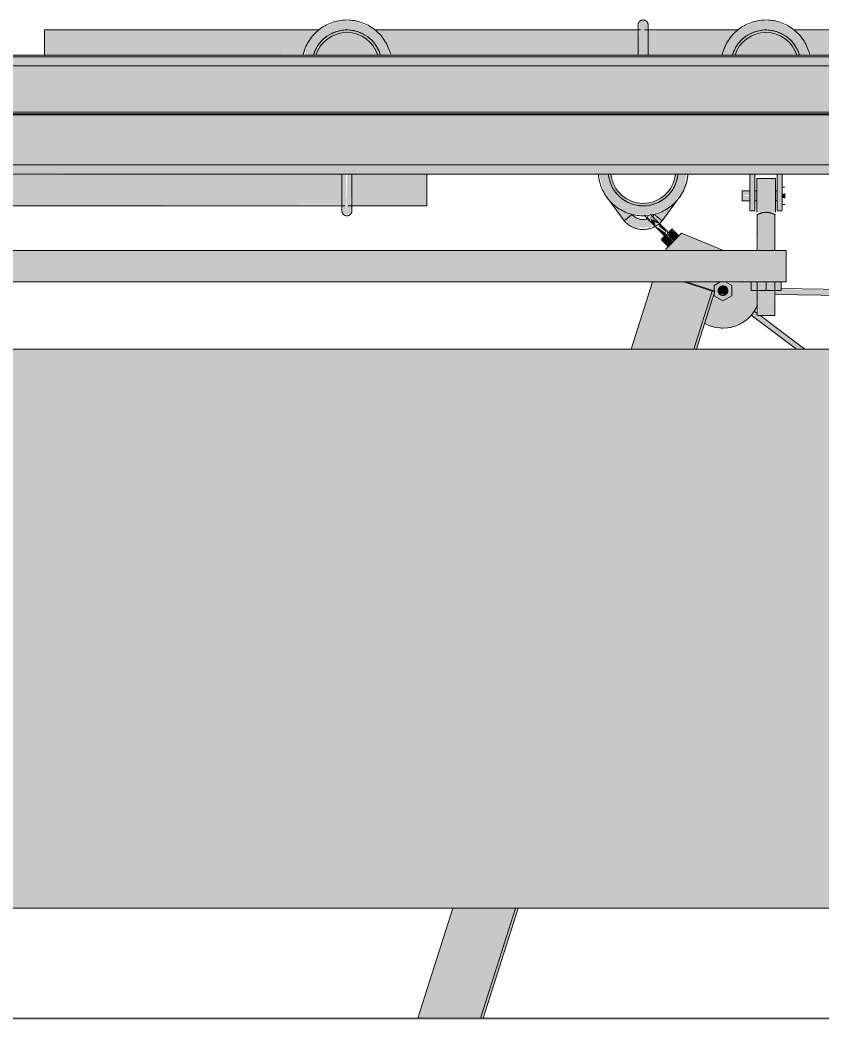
# Model space of a CAD drawing. Header units: inches. Extents: x 20478 to 36684, y -248 to 750.
# Drawn here: x 27565 to 27605.1, y 244.4 to 294.5 of the extents above; entities that cross this region are included whole.
import ezdxf

# ---------------------------------------------------------------- set-up
doc = ezdxf.new("R2010")
doc.units = ezdxf.units.IN
doc.header["$MEASUREMENT"] = 0
for name, color, linetype, lineweight in [('M-HVAC-DUCT', 70, 'Continuous', 9), ('Q-SPCQ', 91, 'Continuous', 9), ('S-BEAM', 12, 'Continuous', 9)]:
    doc.layers.add(name, color=color, linetype=linetype, lineweight=lineweight)

# ---------------------------------------------------------------- blocks, each defined once
blk = doc.blocks.new('Basketball_Backstop-Performance_Sports_Systems-3103-Ceiling_Hung - 27_-0_ to 27_-11 7_8_-652462-Elevation - South')
at = {"layer": 'Q-SPCQ'}
for points in [[(25650.044, 292.732), (25650.308, 292.733), (25650.126, 293.315), (25649.572, 294.009), (25648.669, 294.444), (25647.668, 294.444), (25646.766, 294.009), (25646.142, 293.226), (25646.088, 292.732), (25646.492, 292.735), (25646.761, 293.266), (25647.08, 293.601), (25647.424, 293.82), (25647.911, 293.966), (25648.169, 294), (25648.794, 293.869), (25649.22, 293.63), (25649.488, 293.381), (25649.763, 292.934), (25649.859, 292.732), (25649.992, 292.732)], [(25667.346, 292.732), (25667.505, 292.766), (25667.761, 293.265), (25668.021, 293.556), (25668.424, 293.82), (25668.917, 293.967), (25669.371, 293.973), (25669.818, 293.859), (25670.188, 293.655), (25670.439, 293.445), (25670.738, 292.994), (25670.859, 292.732), (25671.308, 292.733), (25671.196, 293.226), (25670.572, 294.009), (25669.669, 294.444), (25668.668, 294.444), (25667.766, 294.009), (25667.142, 293.226), (25667.044, 292.732), (25667.294, 292.732)], [(25646.606, 292.732), (25646.625, 292.732), (25646.803, 293.116), (25647.02, 293.399), (25647.524, 293.727), (25647.748, 293.82), (25648.169, 293.875), (25648.589, 293.82), (25648.981, 293.657), (25649.318, 293.399), (25649.576, 293.062), (25649.731, 292.732), (25649.847, 292.732), (25649.684, 293.125), (25649.406, 293.487), (25649.044, 293.766), (25648.622, 293.94), (25648.169, 294), (25647.716, 293.94), (25647.243, 293.727), (25646.803, 293.32), (25646.653, 293.125), (25646.49, 292.732)], [(25670.731, 292.732), (25670.847, 292.732), (25670.684, 293.125), (25670.406, 293.487), (25670.044, 293.766), (25669.622, 293.94), (25669.169, 294), (25668.716, 293.94), (25668.294, 293.766), (25667.931, 293.487), (25667.653, 293.125), (25667.49, 292.732), (25667.625, 292.732), (25667.761, 293.062), (25668.02, 293.399), (25668.402, 293.676), (25668.748, 293.82), (25669.169, 293.875), (25669.589, 293.82), (25669.981, 293.657), (25670.318, 293.399), (25670.576, 293.062), (25670.713, 292.732)], [(25648.169, 284.744), (25648.116, 286.768), (25647.945, 286.768), (25647.946, 285.544), (25647.946, 285.09), (25647.983, 285.014), (25647.963, 284.811)], [(25648.169, 284.744), (25648.374, 284.811), (25648.356, 284.961), (25648.409, 284.962), (25648.409, 285), (25648.378, 285.306), (25648.393, 286.768), (25648.222, 286.768), (25648.169, 286.696), (25648.169, 284.961)], [(25668.402, 285.687), (25668.606, 285.687), (25668.606, 286.768), (25668.356, 286.768), (25668.356, 285.687)], [(25669.643, 285.656), (25669.643, 286.562), (25668.705, 286.532), (25668.705, 285.656)], [(25669.731, 285.687), (25669.981, 285.687), (25669.981, 286.768), (25669.731, 286.768), (25669.731, 286.404)], [(25668.606, 284.963), (25668.606, 285.687), (25668.356, 285.687), (25668.402, 284.963)], [(25669.174, 284.859), (25669.643, 284.871), (25669.643, 285.656), (25668.705, 285.656), (25668.705, 284.871), (25669.097, 284.859)], [(25669.981, 284.963), (25669.981, 285.687), (25669.731, 285.687), (25669.731, 284.963)], [(25670.106, 285.687), (25670.106, 285.801), (25669.981, 285.801), (25669.981, 285.687)], [(25670.106, 285.574), (25670.106, 285.687), (25669.981, 285.687), (25669.981, 285.574)], [(25669.174, 280.937), (25669.174, 281.375), (25668.424, 281.375), (25668.424, 280.937)], [(25669.924, 280.937), (25669.924, 281.375), (25669.174, 281.375), (25669.174, 280.937)]]:
    blk.add_hatch(color=256, dxfattribs=at).paths.add_polyline_path(points, flags=0)
h = blk.add_hatch(color=256, dxfattribs=at)
h.paths.add_polyline_path([(25595.968, 285.194), (25595.922, 285.247), (25595.963, 285.247)], flags=0)
h.paths.add_polyline_path([(25595.968, 285.187), (25595.968, 285.194), (25595.934, 286.513), (25595.92, 286.768), (25592.169, 286.768), (25592.169, 285.187), (25595.946, 285.187)], flags=0)
h.paths.add_polyline_path([(25596.409, 285.187), (25621.231, 285.216), (25621.231, 286.768), (25621.169, 286.768), (25621.169, 286.467), (25620.981, 286.485), (25620.981, 286.768), (25596.393, 286.768), (25596.39, 285.57), (25596.401, 285.187)], flags=0)
h.paths.add_polyline_path([(25647.968, 285.194), (25647.922, 285.247), (25647.963, 285.243)], flags=0)
h.paths.add_polyline_path([(25625.204, 285.187), (25647.965, 285.243), (25647.933, 286.485), (25647.92, 286.768), (25623.356, 286.72), (25623.356, 286.467), (25623.169, 286.485), (25623.169, 286.768), (25623.106, 286.718), (25623.106, 285.187)], flags=0)
h.paths.add_polyline_path([(25648.401, 285.187), (25652.169, 285.187), (25652.169, 286.768), (25648.393, 286.768), (25648.39, 285.57), (25648.394, 285.221)], flags=0)
h = blk.add_hatch(color=256, dxfattribs=at)
h.paths.add_polyline_path([(25669.731, 285.687), (25669.731, 285.937), (25669.643, 285.891), (25669.643, 285.687)], flags=0)
h.paths.add_polyline_path([(25667.981, 285.687), (25668.356, 285.74), (25668.356, 285.937), (25667.981, 285.904), (25667.981, 285.752)], flags=0)
h.paths.add_polyline_path([(25668.705, 285.687), (25668.705, 285.937), (25668.606, 285.891), (25668.606, 285.687)], flags=0)
h = blk.add_hatch(color=256, dxfattribs=at)
h.paths.add_polyline_path([(25669.731, 285.437), (25669.731, 285.687), (25669.643, 285.634), (25669.643, 285.437)], flags=0)
h.paths.add_polyline_path([(25667.981, 285.437), (25668.356, 285.493), (25668.356, 285.687), (25667.981, 285.687), (25667.981, 285.446)], flags=0)
h.paths.add_polyline_path([(25668.705, 285.437), (25668.705, 285.687), (25668.606, 285.656), (25668.606, 285.437)], flags=0)
h = blk.add_hatch(color=256, dxfattribs=at)
h.paths.add_polyline_path([(25669.483, 279.687), (25669.611, 279.687), (25669.561, 280.937), (25668.736, 280.937), (25668.795, 279.687), (25669.393, 279.687)], flags=0)
h.paths.add_polyline_path([(25669.264, 282.955), (25669.611, 282.955), (25669.584, 284.763), (25669.251, 284.859), (25668.954, 284.833), (25668.736, 284.75), (25668.775, 282.955), (25669.223, 282.955)], flags=0)
h = blk.add_hatch(color=256, dxfattribs=at)
h.paths.add_polyline_path([(25574.174, 281.375), (25621.231, 281.375), (25621.231, 282.955), (25574.174, 282.955), (25574.174, 281.521)], flags=0)
h.paths.add_polyline_path([(25629.524, 281.375), (25670.174, 281.375), (25670.174, 282.955), (25623.106, 282.955), (25623.106, 281.375), (25625.204, 281.375)], flags=0)
h = blk.add_hatch(color=256, dxfattribs=at)
h.paths.add_polyline_path([(25639.471, 196.232), (25652.956, 238.518), (25649.819, 238.518), (25636.333, 196.232), (25638.163, 196.232)], flags=0)
h.paths.add_polyline_path([(25651.721, 244.482), (25654.858, 244.482), (25656.618, 250), (25653.481, 250)], flags=0)
h.paths.add_polyline_path([(25664.082, 278), (25665.548, 278), (25666.478, 280.918), (25665.055, 281.375), (25663.487, 281.375), (25662.41, 278)], flags=0)
h = blk.add_hatch(color=256, dxfattribs=at)
h.paths.add_polyline_path([(25639.471, 196.232), (25639.605, 196.232), (25653.09, 238.518), (25652.956, 238.518), (25651.101, 232.7)], flags=0)
h.paths.add_polyline_path([(25654.858, 244.482), (25654.992, 244.482), (25656.752, 250), (25656.618, 250)], flags=0)
h.paths.add_polyline_path([(25665.548, 278), (25665.682, 278), (25666.612, 280.918), (25666.476, 280.911), (25665.892, 279.08)], flags=0)
for p, q in [((25652.169, 286.766), (25652.169, 285.187)), ((25668.356, 285.687), (25668.356, 286.768)), ((25668.606, 286.768), (25668.606, 285.687)), ((25669.643, 286.562), (25668.705, 286.562)), ((25668.705, 285.656), (25668.705, 286.562)), ((25669.643, 286.562), (25669.643, 285.656)), ((25669.731, 285.687), (25669.731, 286.768)), ((25669.981, 286.768), (25669.981, 285.687)), ((25668.356, 285.937), (25667.981, 285.937)), ((25667.981, 285.687), (25667.981, 285.937)), ((25668.705, 285.937), (25668.606, 285.937)), ((25669.731, 285.937), (25669.643, 285.937)), ((25670.106, 286.125), (25669.981, 286.125)), ((25667.981, 285.437), (25667.981, 285.687)), ((25667.981, 285.437), (25668.356, 285.437)), ((25668.356, 284.963), (25668.356, 285.687)), ((25668.606, 285.687), (25668.606, 284.963)), ((25668.606, 285.437), (25668.705, 285.437)), ((25668.705, 284.871), (25668.705, 285.656)), ((25669.643, 285.656), (25669.643, 284.871)), ((25669.643, 285.437), (25669.731, 285.437)), ((25669.731, 284.963), (25669.731, 285.687)), ((25669.981, 285.687), (25669.981, 284.963)), ((25670.106, 285.801), (25670.106, 285.687)), ((25670.106, 285.687), (25670.106, 285.574)), ((25623.106, 285.187), (25648.058, 285.187)), ((25648.229, 285.187), (25652.169, 285.187)), ((25668.356, 284.937), (25668.606, 284.937)), ((25669.731, 284.937), (25669.981, 284.937)), ((25669.981, 285.25), (25670.106, 285.25)), ((25668.705, 284.75), (25668.736, 284.75)), ((25668.736, 284.75), (25668.736, 282.955)), ((25669.611, 282.955), (25669.611, 284.75)), ((25669.611, 284.75), (25669.643, 284.75)), ((25670.174, 282.955), (25623.105, 282.955)), ((25670.174, 282.955), (25670.174, 281.375)), ((25670.174, 281.375), (25623.105, 281.375)), ((25662.41, 278), (25663.487, 281.375)), ((25665.055, 281.375), (25666.478, 280.918)), ((25666.612, 280.918), (25665.189, 281.375)), ((25668.424, 280.937), (25668.424, 281.375)), ((25668.736, 281.375), (25668.736, 279.687)), ((25669.174, 280.937), (25669.174, 281.375)), ((25669.611, 279.687), (25669.611, 281.375)), ((25669.924, 280.937), (25669.924, 281.375)), ((25666.478, 280.918), (25665.548, 278)), ((25665.682, 278), (25666.612, 280.918)), ((25666.478, 280.918), (25666.612, 280.918)), ((25669.174, 280.937), (25668.424, 280.937)), ((25669.924, 280.937), (25669.174, 280.937)), ((25669.611, 279.687), (25668.736, 279.687)), ((25651.721, 244.482), (25653.481, 250)), ((25656.618, 250), (25654.858, 244.482)), ((25654.992, 244.482), (25656.752, 250))]:
    blk.add_line(p, q, dxfattribs=at)
at = {"layer": 'Q-SPCQ', "flags": 128}
for points in [[(25650.354, 292.785), (25650.331, 292.872), (25650.305, 292.958), (25650.275, 293.043), (25650.241, 293.126), (25650.204, 293.208), (25650.165, 293.289), (25650.121, 293.368), (25650.075, 293.445), (25650.026, 293.52), (25649.974, 293.594), (25649.918, 293.665), (25649.86, 293.734), (25649.8, 293.8), (25649.736, 293.864), (25649.671, 293.925), (25649.602, 293.984), (25649.532, 294.04), (25649.459, 294.093), (25649.384, 294.143), (25649.308, 294.19), (25649.229, 294.234), (25649.149, 294.275), (25649.067, 294.313), (25648.984, 294.347), (25648.9, 294.378), (25648.814, 294.406), (25648.727, 294.43), (25648.64, 294.45), (25648.551, 294.467), (25648.462, 294.481), (25648.373, 294.491), (25648.283, 294.497), (25648.193, 294.5), (25648.103, 294.499), (25648.013, 294.495), (25647.924, 294.487), (25647.834, 294.475), (25647.746, 294.46), (25647.658, 294.441), (25647.57, 294.419), (25647.484, 294.393), (25647.399, 294.364), (25647.315, 294.332), (25647.232, 294.296), (25647.151, 294.257), (25647.072, 294.215), (25646.994, 294.169), (25646.918, 294.121), (25646.845, 294.069), (25646.773, 294.015), (25646.704, 293.957), (25646.636, 293.898), (25646.572, 293.835), (25646.51, 293.77), (25646.45, 293.702), (25646.394, 293.632), (25646.34, 293.56), (25646.289, 293.486), (25646.241, 293.41), (25646.196, 293.332), (25646.154, 293.252), (25646.116, 293.171), (25646.081, 293.088), (25646.049, 293.004), (25646.02, 292.918), (25645.995, 292.832), (25645.974, 292.745)], [(25671.354, 292.785), (25671.331, 292.872), (25671.305, 292.958), (25671.275, 293.043), (25671.241, 293.126), (25671.204, 293.208), (25671.165, 293.289), (25671.121, 293.368), (25671.075, 293.445), (25671.026, 293.52), (25670.974, 293.594), (25670.918, 293.665), (25670.86, 293.734), (25670.8, 293.8), (25670.736, 293.864), (25670.671, 293.925), (25670.602, 293.984), (25670.532, 294.04), (25670.459, 294.093), (25670.384, 294.143), (25670.308, 294.19), (25670.229, 294.234), (25670.149, 294.275), (25670.067, 294.313), (25669.984, 294.347), (25669.9, 294.378), (25669.814, 294.406), (25669.727, 294.43), (25669.64, 294.45), (25669.551, 294.467), (25669.462, 294.481), (25669.373, 294.491), (25669.283, 294.497), (25669.193, 294.5), (25669.103, 294.499), (25669.013, 294.495), (25668.924, 294.487), (25668.834, 294.475), (25668.746, 294.46), (25668.658, 294.441), (25668.57, 294.419), (25668.484, 294.393), (25668.399, 294.364), (25668.315, 294.332), (25668.232, 294.296), (25668.151, 294.257), (25668.072, 294.215), (25667.994, 294.169), (25667.918, 294.121), (25667.845, 294.069), (25667.773, 294.015), (25667.704, 293.957), (25667.636, 293.898), (25667.572, 293.835), (25667.51, 293.77), (25667.45, 293.702), (25667.394, 293.632), (25667.34, 293.56), (25667.289, 293.486), (25667.241, 293.41), (25667.196, 293.332), (25667.154, 293.252), (25667.116, 293.171), (25667.081, 293.088), (25667.049, 293.004), (25667.02, 292.918), (25666.995, 292.832), (25666.974, 292.745)], [(25647.283, 293.759), (25647.344, 293.793), (25647.406, 293.825), (25647.47, 293.854), (25647.535, 293.881), (25647.6, 293.905), (25647.667, 293.927), (25647.734, 293.945), (25647.803, 293.961), (25647.871, 293.975), (25647.941, 293.985), (25648.01, 293.993), (25648.08, 293.998), (25648.15, 294), (25648.22, 293.999), (25648.29, 293.996), (25648.36, 293.99), (25648.429, 293.981), (25648.498, 293.969), (25648.566, 293.954), (25648.634, 293.937), (25648.701, 293.917), (25648.768, 293.894), (25648.833, 293.869), (25648.897, 293.841), (25648.96, 293.811), (25649.022, 293.778), (25649.082, 293.743)], [(25668.001, 293.553), (25668.054, 293.599), (25668.109, 293.642), (25668.165, 293.684), (25668.223, 293.723), (25668.283, 293.759), (25668.344, 293.793), (25668.406, 293.825), (25668.47, 293.854), (25668.535, 293.881), (25668.6, 293.905), (25668.667, 293.927), (25668.734, 293.945), (25668.803, 293.961), (25668.871, 293.975), (25668.941, 293.985), (25669.01, 293.993), (25669.08, 293.998), (25669.15, 294), (25669.22, 293.999), (25669.29, 293.996), (25669.36, 293.99), (25669.429, 293.981), (25669.498, 293.969), (25669.566, 293.954), (25669.634, 293.937), (25669.701, 293.917), (25669.768, 293.894), (25669.833, 293.869), (25669.897, 293.841), (25669.96, 293.811), (25670.022, 293.778), (25670.082, 293.743), (25670.141, 293.705), (25670.199, 293.665), (25670.254, 293.623), (25670.308, 293.578), (25670.361, 293.531)], [(25646.487, 292.734), (25646.508, 292.8), (25646.531, 292.866), (25646.557, 292.931), (25646.585, 292.995), (25646.617, 293.058), (25646.65, 293.12), (25646.686, 293.18), (25646.724, 293.238), (25646.765, 293.295), (25646.808, 293.35), (25646.853, 293.404), (25646.9, 293.456)], [(25647.001, 293.553), (25647.054, 293.599), (25647.109, 293.642), (25647.165, 293.684), (25647.223, 293.723), (25647.23, 293.727)], [(25649.107, 293.727), (25649.141, 293.705), (25649.199, 293.665), (25649.254, 293.623), (25649.308, 293.578), (25649.361, 293.531)], [(25649.459, 293.432), (25649.505, 293.38), (25649.55, 293.325), (25649.591, 293.269), (25649.631, 293.211), (25649.668, 293.152), (25649.703, 293.091), (25649.736, 293.029), (25649.766, 292.966), (25649.793, 292.902), (25649.818, 292.836), (25649.84, 292.77)], [(25667.487, 292.734), (25667.508, 292.8), (25667.531, 292.866), (25667.557, 292.931), (25667.585, 292.995), (25667.617, 293.058), (25667.65, 293.12), (25667.686, 293.18), (25667.724, 293.238), (25667.765, 293.295), (25667.808, 293.35), (25667.853, 293.404), (25667.9, 293.456)], [(25670.459, 293.432), (25670.505, 293.38), (25670.55, 293.325), (25670.591, 293.269), (25670.631, 293.211), (25670.668, 293.152), (25670.703, 293.091), (25670.736, 293.029), (25670.766, 292.966), (25670.793, 292.902), (25670.818, 292.836), (25670.84, 292.77)], [(25647.919, 286.768), (25647.919, 286.698), (25647.919, 286.619), (25647.919, 286.54), (25647.919, 286.462), (25647.919, 286.385), (25647.919, 286.308), (25647.919, 286.233), (25647.919, 286.159), (25647.919, 286.086), (25647.919, 286.014), (25647.919, 285.944), (25647.919, 285.875), (25647.919, 285.808), (25647.919, 285.743), (25647.919, 285.68), (25647.919, 285.619), (25647.919, 285.56), (25647.919, 285.503), (25647.919, 285.448), (25647.919, 285.396), (25647.919, 285.346), (25647.919, 285.299), (25647.919, 285.255), (25647.919, 285.213), (25647.919, 285.174), (25647.919, 285.137), (25647.919, 285.104), (25647.919, 285.073), (25647.919, 285.046), (25647.919, 285.021), (25647.919, 285), (25647.919, 284.982), (25647.919, 284.967), (25647.919, 284.955), (25647.919, 284.946), (25647.919, 284.94), (25647.919, 284.938)], [(25648.419, 284.937), (25648.419, 284.939), (25648.419, 284.944), (25648.419, 284.952), (25648.419, 284.963), (25648.419, 284.977), (25648.419, 284.995), (25648.419, 285.015), (25648.419, 285.039), (25648.419, 285.066), (25648.419, 285.095), (25648.419, 285.128), (25648.419, 285.164), (25648.419, 285.202), (25648.419, 285.243), (25648.419, 285.287), (25648.419, 285.333), (25648.419, 285.382), (25648.419, 285.434), (25648.419, 285.488), (25648.419, 285.544), (25648.419, 285.603), (25648.419, 285.663), (25648.419, 285.726), (25648.419, 285.79), (25648.419, 285.857), (25648.419, 285.925), (25648.419, 285.995), (25648.419, 286.066), (25648.419, 286.139), (25648.419, 286.213), (25648.419, 286.288), (25648.419, 286.364), (25648.419, 286.441), (25648.419, 286.519), (25648.419, 286.598), (25648.419, 286.677), (25648.419, 286.756)], [(25647.919, 284.937), (25647.919, 284.939), (25647.919, 284.944), (25647.919, 284.952), (25647.919, 284.963), (25647.919, 284.977), (25647.919, 284.995), (25647.919, 285.015), (25647.919, 285.039), (25647.919, 285.066), (25647.919, 285.095), (25647.919, 285.128), (25647.919, 285.164), (25647.919, 285.202)], [(25648.169, 284.687), (25648.159, 284.688), (25648.149, 284.688), (25648.139, 284.689), (25648.129, 284.691), (25648.119, 284.692), (25648.109, 284.695), (25648.1, 284.697), (25648.09, 284.7), (25648.081, 284.704), (25648.071, 284.707), (25648.062, 284.711), (25648.053, 284.716), (25648.045, 284.721), (25648.036, 284.726), (25648.028, 284.731), (25648.019, 284.737), (25648.012, 284.743), (25648.004, 284.75), (25647.997, 284.756), (25647.989, 284.763), (25647.983, 284.771), (25647.976, 284.778), (25647.97, 284.786), (25647.964, 284.794), (25647.958, 284.802), (25647.953, 284.811), (25647.948, 284.82), (25647.944, 284.829), (25647.94, 284.838), (25647.936, 284.847), (25647.932, 284.856), (25647.929, 284.866), (25647.927, 284.875), (25647.924, 284.885), (25647.922, 284.895), (25647.921, 284.905), (25647.92, 284.915), (25647.919, 284.925), (25647.919, 284.935), (25647.919, 284.937)], [(25648.419, 284.937), (25648.419, 284.928), (25648.418, 284.918), (25648.417, 284.908), (25648.416, 284.898), (25648.414, 284.888), (25648.412, 284.878), (25648.409, 284.868), (25648.406, 284.859), (25648.403, 284.849), (25648.399, 284.84), (25648.395, 284.831), (25648.391, 284.822), (25648.386, 284.813), (25648.381, 284.805), (25648.375, 284.796), (25648.369, 284.788), (25648.363, 284.78), (25648.357, 284.773), (25648.35, 284.765), (25648.343, 284.758), (25648.336, 284.751), (25648.328, 284.745), (25648.32, 284.739), (25648.312, 284.733), (25648.304, 284.727), (25648.295, 284.722), (25648.287, 284.717), (25648.278, 284.712), (25648.269, 284.708), (25648.259, 284.704), (25648.25, 284.701), (25648.24, 284.698), (25648.231, 284.695), (25648.221, 284.693), (25648.211, 284.691), (25648.201, 284.69), (25648.191, 284.689), (25648.181, 284.688), (25648.171, 284.688), (25648.169, 284.687)], [(25648.419, 285.213), (25648.419, 285.174), (25648.419, 285.137), (25648.419, 285.104), (25648.419, 285.073), (25648.419, 285.046), (25648.419, 285.021), (25648.419, 285), (25648.419, 284.982), (25648.419, 284.967), (25648.419, 284.955), (25648.419, 284.946), (25648.419, 284.94), (25648.419, 284.938)]]:
    blk.add_lwpolyline(points, dxfattribs=at)
at = {"layer": 'Q-SPCQ'}
for centre, radius, start, end in [((25648.169, 292.25), 1.75, 16.0362, 163.9638), ((25648.169, 292.25), 1.625, 17.3542, 162.6458), ((25669.169, 292.25), 1.75, 16.0362, 163.9638), ((25669.169, 292.25), 1.625, 17.3542, 162.6458)]:
    blk.add_arc(centre, radius, start, end, dxfattribs=at)
blk.add_open_spline([(25669.611, 284.75), (25669.611, 284.75), (25669.608, 284.752), (25669.597, 284.758), (25669.585, 284.762), (25669.57, 284.769), (25669.552, 284.777), (25669.535, 284.785), (25669.52, 284.791), (25669.509, 284.795), (25669.496, 284.799), (25669.479, 284.806), (25669.456, 284.814), (25669.431, 284.822), (25669.41, 284.829), (25669.394, 284.833), (25669.377, 284.837), (25669.355, 284.842), (25669.325, 284.848), (25669.289, 284.855), (25669.251, 284.859), (25669.213, 284.862), (25669.174, 284.862), (25669.135, 284.862), (25669.097, 284.859), (25669.059, 284.855), (25669.023, 284.848), (25668.993, 284.842), (25668.971, 284.837), (25668.954, 284.833), (25668.938, 284.829), (25668.917, 284.822), (25668.892, 284.814), (25668.869, 284.806), (25668.852, 284.799), (25668.839, 284.795), (25668.827, 284.791), (25668.812, 284.785), (25668.795, 284.777), (25668.778, 284.769), (25668.763, 284.762), (25668.751, 284.758), (25668.74, 284.752), (25668.736, 284.75), (25668.736, 284.75)], degree=3, knots=[0, 0, 0, 0, 0.055556, 0.083333, 0.111111, 0.138889, 0.166667, 0.194444, 0.208333, 0.222222, 0.236111, 0.25, 0.277778, 0.305556, 0.319444, 0.333333, 0.347222, 0.361111, 0.388889, 0.416667, 0.444444, 0.472222, 0.5, 0.527778, 0.555556, 0.583333, 0.611111, 0.638889, 0.652778, 0.666667, 0.680556, 0.694444, 0.722222, 0.75, 0.763889, 0.777778, 0.791667, 0.805556, 0.833333, 0.861111, 0.888889, 0.916667, 0.944444, 1, 1, 1, 1], dxfattribs=at)
blk = doc.blocks.new('Basketball_Backstop-Performance_Sports_Systems-3103-Ceiling_Hung - 27_-0_ to 27_-11 7_8_-V29-Elevation - South')
at = {"layer": 'Q-SPCQ'}
for points in [[(25662.786, 292.732), (25663.015, 292.733), (25663.015, 294.444), (25662.858, 294.429), (25662.809, 294.037), (25662.829, 293.971), (25662.765, 293.367), (25662.789, 292.845)], [(25663.232, 292.732), (25663.244, 292.732), (25663.264, 294.226), (25663.24, 294.316), (25663.221, 294.377), (25663.015, 294.444), (25663.016, 292.732), (25663.192, 292.732)], [(25663.015, 284.744), (25663.516, 284.744), (25664.418, 285.178), (25665.042, 285.961), (25665.179, 286.768), (25664.79, 286.768), (25664.743, 286.768), (25664.649, 286.348), (25664.423, 285.921), (25664.082, 285.569), (25663.828, 285.396), (25663.273, 285.221), (25663.015, 285.187), (25662.39, 285.319), (25661.964, 285.557), (25661.696, 285.807), (25661.421, 286.253), (25661.323, 286.5), (25661.24, 286.768), (25660.826, 286.768), (25660.82, 286.696), (25661.059, 285.873), (25661.612, 285.178), (25662.515, 284.744), (25662.763, 284.744)], [(25663.015, 285.187), (25663.468, 285.247), (25663.89, 285.422), (25664.253, 285.7), (25664.531, 286.062), (25664.706, 286.485), (25664.743, 286.768), (25664.618, 286.768), (25664.538, 286.404), (25664.423, 286.125), (25664.082, 285.725), (25663.828, 285.53), (25663.436, 285.368), (25663.015, 285.312), (25662.595, 285.368), (25662.203, 285.53), (25661.866, 285.788), (25661.608, 286.125), (25661.446, 286.517), (25661.366, 286.768), (25661.288, 286.768), (25661.358, 286.404), (25661.5, 286.062), (25661.922, 285.589), (25662.14, 285.422), (25662.562, 285.247)], [(25665.067, 286.068), (25665.181, 286.413), (25665.093, 286.184)], [(25661.233, 285.62), (25661.217, 285.674), (25661.212, 285.654)], [(25662.064, 284.439), (25662.43, 284.785), (25661.592, 285.207), (25661.233, 285.62), (25661.238, 285.57), (25662.03, 284.486)], [(25663.967, 284.439), (25664.624, 285.436), (25664.324, 285.133), (25663.588, 284.743), (25663.955, 284.449)], [(25664.168, 283.645), (25664.221, 283.732), (25664.165, 283.788), (25664.082, 283.871), (25663.789, 284.081), (25663.659, 284.122), (25664.143, 283.663)], [(25664.54, 283.412), (25664.77, 283.695), (25664.416, 283.996), (25664.289, 283.81), (25664.306, 283.784), (25664.221, 283.732), (25664.308, 283.645)], [(25664.284, 283.156), (25664.54, 283.412), (25664.21, 283.713), (25664.143, 283.663), (25664.082, 283.661), (25663.957, 283.483), (25664.216, 283.225)], [(25667.14, 280.721), (25667.232, 280.812), (25667.232, 281.062), (25667.015, 281.187), (25666.838, 281.114), (25666.774, 281.002), (25666.838, 280.761)]]:
    blk.add_hatch(color=256, dxfattribs=at).paths.add_polyline_path(points, flags=0)
h = blk.add_hatch(color=256, dxfattribs=at)
h.paths.add_polyline_path([(25633.015, 292.732), (25646.038, 292.774), (25646.142, 293.226), (25646.759, 294), (25633.015, 294), (25633.015, 293.125)], flags=0)
h.paths.add_polyline_path([(25664.082, 292.732), (25667.029, 292.733), (25667.215, 293.318), (25667.759, 294), (25663.204, 293.97), (25663.242, 293.478), (25663.225, 293.125), (25663.257, 292.732)], flags=0)
h.paths.add_polyline_path([(25667.761, 292.732), (25670.696, 292.774), (25670.51, 293.149), (25670.141, 293.535), (25669.888, 293.696), (25669.371, 293.848), (25669.169, 293.875), (25668.543, 293.735), (25668.284, 293.602), (25667.926, 293.277), (25667.686, 292.881), (25667.653, 292.732)], flags=0)
h.paths.add_polyline_path([(25686.39, 292.732), (25686.39, 294), (25670.609, 293.963), (25671.223, 293.109), (25671.364, 292.732), (25681.361, 292.732)], flags=0)
h.paths.add_polyline_path([(25662.786, 292.732), (25662.765, 294), (25649.592, 293.981), (25650.247, 293.004), (25650.364, 292.732), (25662.774, 292.732)], flags=0)
h.paths.add_polyline_path([(25646.761, 292.732), (25649.712, 292.734), (25649.528, 293.125), (25649.203, 293.487), (25648.794, 293.735), (25648.421, 293.842), (25647.967, 293.848), (25647.618, 293.766), (25647.258, 293.582), (25646.928, 293.28), (25646.747, 293.028), (25646.653, 292.732)], flags=0)
h = blk.add_hatch(color=256, dxfattribs=at)
h.paths.add_polyline_path([(25663.434, 284.342), (25663.434, 284.519), (25663.507, 284.527), (25663.5, 284.572), (25663.349, 284.564), (25663.423, 284.37)], flags=0)
h.paths.add_polyline_path([(25663.371, 284.052), (25663.507, 284.292), (25663.257, 284.53), (25663.213, 284.53), (25662.807, 284.53), (25662.439, 284.74), (25662.122, 284.486), (25662.247, 284.32), (25662.66, 284.052), (25662.828, 284.11), (25663.022, 284.083), (25663.235, 284.117)], flags=0)
h.paths.add_polyline_path([(25663.629, 284.219), (25663.738, 284.323), (25663.59, 284.341), (25663.627, 284.293), (25663.622, 284.241)], flags=0)
h.paths.add_polyline_path([(25663.79, 284.328), (25663.921, 284.476), (25663.538, 284.715), (25663.439, 284.662), (25663.788, 284.33)], flags=0)
h = blk.add_hatch(color=256, dxfattribs=at)
h.paths.add_polyline_path([(25663.659, 284.122), (25663.579, 284.373), (25663.381, 284.572), (25663.434, 284.342), (25663.507, 284.292)], flags=0)
h.paths.add_polyline_path([(25663.28, 284.499), (25663.269, 284.684), (25663.184, 284.628)], flags=0)
h.paths.add_polyline_path([(25663.434, 284.342), (25663.305, 284.572), (25663.28, 284.499), (25663.381, 284.396)], flags=0)
h = blk.add_hatch(color=256, dxfattribs=at)
h.paths.add_polyline_path([(25663.83, 284.293), (25663.507, 284.527), (25663.48, 284.472), (25663.579, 284.373)], flags=0)
h.paths.add_polyline_path([(25663.525, 284.564), (25663.381, 284.657), (25663.381, 284.61), (25663.507, 284.57)], flags=0)
h = blk.add_hatch(color=256, dxfattribs=at)
h.paths.add_polyline_path([(25664.221, 283.732), (25664.289, 283.81), (25664.21, 283.917), (25664.216, 283.81)], flags=0)
h.paths.add_polyline_path([(25664.165, 283.788), (25664.165, 283.963), (25663.83, 284.293), (25663.83, 284.19), (25663.783, 284.17), (25664.089, 283.93), (25664.109, 283.935), (25664.143, 283.844)], flags=0)
h = blk.add_hatch(color=256, dxfattribs=at)
h.paths.add_polyline_path([(25667.104, 279.065), (25667.557, 279.143), (25667.978, 279.329), (25668.402, 279.689), (25668.624, 279.975), (25668.736, 280.229), (25668.736, 280.937), (25668.424, 280.937), (25668.402, 281.375), (25667.232, 281.318), (25667.453, 281.167), (25667.449, 280.683), (25666.968, 280.459), (25666.578, 280.723), (25666.52, 280.63), (25666.1, 279.314), (25666.242, 279.234), (25666.645, 279.1), (25666.896, 279.08)], flags=0)
h.paths.add_polyline_path([(25666.578, 280.929), (25666.612, 281.21), (25666.838, 281.375), (25665.189, 281.375), (25666.55, 280.937)], flags=0)
h.paths.add_polyline_path([(25667.034, 282.955), (25664.938, 283.81), (25664.143, 283.015), (25664.227, 282.955), (25666.478, 282.955)], flags=0)
h = blk.add_hatch(color=256, dxfattribs=at)
h.paths.add_polyline_path([(25667.015, 280.432), (25667.453, 280.685), (25667.453, 281.19), (25667.015, 281.375), (25666.838, 281.341), (25666.578, 281.19), (25666.612, 280.665), (25666.911, 280.492)], flags=0)
h.paths.add_polyline_path([(25667.015, 280.687), (25666.838, 280.761), (25666.765, 280.937), (25666.838, 281.114), (25667.015, 281.187), (25667.192, 281.114), (25667.265, 280.937), (25667.192, 280.761), (25667.08, 280.696)], flags=0)
h = blk.add_hatch(color=256, dxfattribs=at)
h.paths.add_polyline_path([(25808.649, 278.622), (25808.659, 278.889), (25808.64, 278.935), (25696.39, 280.594), (25696.39, 280.333), (25808.642, 278.622)], flags=0)
h.paths.add_polyline_path([(25810.293, 278.639), (25810.31, 278.713), (25810.293, 278.64)], flags=0)
h.paths.add_polyline_path([(25686.39, 280.486), (25686.39, 280.798), (25669.924, 281.003), (25669.924, 280.937), (25669.611, 280.897), (25669.611, 280.742), (25681.361, 280.563)], flags=0)
h.paths.add_polyline_path([(25667.238, 280.829), (25667.253, 281.012), (25667.232, 280.911), (25667.232, 280.83)], flags=0)
h = blk.add_hatch(color=256, dxfattribs=at)
h.paths.add_polyline_path([(25715.051, 244.482), (25715.462, 244.482), (25708.081, 250), (25707.746, 250), (25715.047, 244.482)], flags=0)
h.paths.add_polyline_path([(25671.11, 278), (25668.795, 279.687), (25668.736, 279.715), (25668.736, 279.793), (25668.554, 279.885), (25668.423, 279.717), (25670.756, 278), (25671.109, 278)], flags=0)
for p, q in [((25646.768, 294), (25633.015, 294)), ((25633.015, 292.733), (25633.015, 294)), ((25662.885, 294), (25649.578, 294)), ((25667.759, 294), (25663.076, 294)), ((25663.265, 294.014), (25663.265, 294.05)), ((25686.39, 294), (25670.576, 294)), ((25661.206, 285.6), (25662.064, 284.439)), ((25663.967, 284.439), (25664.825, 285.6)), ((25664.319, 283.899), (25664.443, 284.022)), ((25664.806, 283.678), (25664.452, 284.031)), ((25663.922, 283.501), (25664.275, 283.147)), ((25663.931, 283.51), (25664.081, 283.66)), ((25664.143, 283.015), (25664.938, 283.81)), ((25667.034, 282.955), (25664.938, 283.81)), ((25664.143, 283.015), (25664.167, 282.955)), ((25666.898, 281.375), (25666.578, 281.19)), ((25667.453, 281.19), (25667.132, 281.375)), ((25666.578, 281.19), (25666.578, 280.918)), ((25667.453, 280.685), (25667.453, 281.19)), ((25686.39, 280.798), (25669.924, 281.049)), ((25666.578, 280.81), (25666.578, 280.685)), ((25666.578, 280.685), (25667.015, 280.432)), ((25667.015, 280.432), (25667.453, 280.685)), ((25669.611, 280.742), (25686.39, 280.486)), ((25668.736, 279.793), (25668.577, 279.914)), ((25668.423, 279.717), (25670.695, 278)), ((25671.11, 278), (25668.877, 279.687))]:
    blk.add_line(p, q, dxfattribs=at)
at = {"layer": 'Q-SPCQ', "flags": 128}
for points in [[(25662.765, 294.25), (25662.765, 294.26), (25662.766, 294.27), (25662.767, 294.28), (25662.768, 294.29), (25662.77, 294.3), (25662.772, 294.309), (25662.775, 294.319), (25662.778, 294.329), (25662.781, 294.338), (25662.785, 294.347), (25662.789, 294.356), (25662.793, 294.365), (25662.798, 294.374), (25662.803, 294.383), (25662.809, 294.391), (25662.815, 294.399), (25662.821, 294.407), (25662.827, 294.415), (25662.834, 294.422), (25662.841, 294.429), (25662.848, 294.436), (25662.856, 294.443), (25662.864, 294.449), (25662.872, 294.455), (25662.88, 294.46), (25662.889, 294.466), (25662.897, 294.47), (25662.906, 294.475), (25662.915, 294.479), (25662.925, 294.483), (25662.934, 294.486), (25662.944, 294.49), (25662.953, 294.492), (25662.963, 294.494), (25662.973, 294.496), (25662.983, 294.498), (25662.993, 294.499), (25663.003, 294.5), (25663.013, 294.5), (25663.015, 294.5)], [(25662.765, 294.25), (25662.765, 294.26), (25662.766, 294.27), (25662.767, 294.28), (25662.768, 294.29), (25662.77, 294.3), (25662.772, 294.309), (25662.775, 294.319), (25662.778, 294.329), (25662.781, 294.338), (25662.785, 294.347), (25662.789, 294.356), (25662.793, 294.365), (25662.798, 294.374), (25662.803, 294.383), (25662.809, 294.391), (25662.815, 294.399), (25662.821, 294.407), (25662.827, 294.415), (25662.834, 294.422), (25662.841, 294.429), (25662.848, 294.436)], [(25662.856, 294.443), (25662.864, 294.449), (25662.872, 294.455), (25662.88, 294.46), (25662.889, 294.466), (25662.897, 294.47), (25662.906, 294.475), (25662.915, 294.479), (25662.925, 294.483), (25662.934, 294.486), (25662.944, 294.49), (25662.953, 294.492), (25662.963, 294.494), (25662.973, 294.496), (25662.983, 294.498), (25662.993, 294.499), (25663.003, 294.5), (25663.013, 294.5), (25663.015, 294.5)], [(25663.015, 294.5), (25663.025, 294.5), (25663.035, 294.499), (25663.045, 294.498), (25663.055, 294.497), (25663.065, 294.495), (25663.075, 294.493), (25663.084, 294.49), (25663.094, 294.487), (25663.103, 294.484), (25663.113, 294.48), (25663.122, 294.476), (25663.131, 294.472), (25663.139, 294.467), (25663.148, 294.462), (25663.156, 294.456), (25663.165, 294.451), (25663.172, 294.444), (25663.18, 294.438), (25663.187, 294.431), (25663.195, 294.424), (25663.201, 294.417), (25663.208, 294.409), (25663.214, 294.401), (25663.22, 294.393)], [(25663.015, 294.5), (25663.025, 294.5), (25663.035, 294.499), (25663.045, 294.498), (25663.055, 294.497), (25663.065, 294.495), (25663.075, 294.493), (25663.084, 294.49), (25663.094, 294.487), (25663.103, 294.484), (25663.113, 294.48), (25663.122, 294.476), (25663.131, 294.472), (25663.139, 294.467), (25663.148, 294.462), (25663.156, 294.456), (25663.165, 294.451), (25663.172, 294.444), (25663.18, 294.438), (25663.187, 294.431), (25663.195, 294.424), (25663.201, 294.417), (25663.208, 294.409), (25663.214, 294.401), (25663.22, 294.393), (25663.226, 294.385), (25663.231, 294.377), (25663.236, 294.368), (25663.24, 294.359), (25663.244, 294.35), (25663.248, 294.341), (25663.252, 294.331), (25663.255, 294.322), (25663.257, 294.312), (25663.26, 294.302), (25663.262, 294.292), (25663.263, 294.283), (25663.264, 294.273), (25663.265, 294.263), (25663.265, 294.253), (25663.265, 294.25)], [(25662.765, 294.233), (25662.765, 294.242), (25662.765, 294.247), (25662.765, 294.25)], [(25662.765, 294.25), (25662.765, 294.248), (25662.765, 294.244), (25662.765, 294.236)], [(25662.765, 293.975), (25662.765, 294.014), (25662.765, 294.05), (25662.765, 294.084), (25662.765, 294.114), (25662.765, 294.142), (25662.765, 294.166), (25662.765, 294.187), (25662.765, 294.206), (25662.765, 294.221), (25662.765, 294.233), (25662.765, 294.242), (25662.765, 294.247), (25662.765, 294.25)], [(25662.765, 294.25), (25662.765, 294.248), (25662.765, 294.244), (25662.765, 294.236), (25662.765, 294.224), (25662.765, 294.21), (25662.765, 294.193), (25662.765, 294.172), (25662.765, 294.148), (25662.765, 294.122), (25662.765, 294.092), (25662.765, 294.06), (25662.765, 294.024), (25662.765, 293.986), (25662.765, 293.945), (25662.765, 293.901), (25662.765, 293.854), (25662.765, 293.805), (25662.765, 293.754), (25662.765, 293.7), (25662.765, 293.643), (25662.765, 293.585), (25662.765, 293.524), (25662.765, 293.462), (25662.765, 293.397), (25662.765, 293.331), (25662.765, 293.262), (25662.765, 293.193), (25662.765, 293.121), (25662.765, 293.049), (25662.765, 292.975), (25662.765, 292.9), (25662.765, 292.823), (25662.765, 292.746)], [(25662.765, 294.014), (25662.765, 294.05), (25662.765, 294.084), (25662.765, 294.114), (25662.765, 294.142)], [(25662.765, 294.122), (25662.765, 294.092), (25662.765, 294.06), (25662.765, 294.024), (25662.765, 293.986)], [(25663.265, 292.732), (25663.265, 292.803), (25663.265, 292.879), (25663.265, 292.955), (25663.265, 293.029), (25663.265, 293.102), (25663.265, 293.174), (25663.265, 293.244), (25663.265, 293.312), (25663.265, 293.379), (25663.265, 293.444), (25663.265, 293.508), (25663.265, 293.569), (25663.265, 293.628), (25663.265, 293.685), (25663.265, 293.739), (25663.265, 293.791), (25663.265, 293.841), (25663.265, 293.888), (25663.265, 293.933), (25663.265, 293.975), (25663.265, 294.014), (25663.265, 294.05), (25663.265, 294.084), (25663.265, 294.114), (25663.265, 294.142), (25663.265, 294.166), (25663.265, 294.187), (25663.265, 294.206), (25663.265, 294.221), (25663.265, 294.233), (25663.265, 294.242), (25663.265, 294.247), (25663.265, 294.25)], [(25663.265, 294.25), (25663.265, 294.248), (25663.265, 294.244), (25663.265, 294.236), (25663.265, 294.224), (25663.265, 294.21), (25663.265, 294.193), (25663.265, 294.172), (25663.265, 294.148), (25663.265, 294.122), (25663.265, 294.092), (25663.265, 294.06), (25663.265, 294.024), (25663.265, 293.986)], [(25663.265, 294.06), (25663.265, 294.024), (25663.265, 293.986)], [(25660.772, 286.758), (25660.781, 286.668), (25660.794, 286.579), (25660.81, 286.49), (25660.83, 286.403), (25660.853, 286.316), (25660.879, 286.23), (25660.909, 286.145), (25660.943, 286.061), (25660.98, 285.979), (25661.019, 285.898), (25661.063, 285.82), (25661.109, 285.742), (25661.158, 285.667), (25661.211, 285.594), (25661.266, 285.523), (25661.32, 285.459)], [(25660.772, 286.758), (25660.781, 286.668), (25660.794, 286.579), (25660.81, 286.49), (25660.83, 286.403), (25660.853, 286.316), (25660.879, 286.23), (25660.909, 286.145), (25660.943, 286.061), (25660.98, 285.979), (25661.019, 285.898), (25661.063, 285.82), (25661.109, 285.742), (25661.158, 285.667), (25661.211, 285.594), (25661.266, 285.523), (25661.324, 285.454), (25661.384, 285.387), (25661.448, 285.323), (25661.513, 285.262), (25661.582, 285.203), (25661.652, 285.147), (25661.725, 285.094), (25661.8, 285.044), (25661.876, 284.997), (25661.955, 284.953), (25662.035, 284.912), (25662.117, 284.875), (25662.2, 284.84), (25662.284, 284.809), (25662.37, 284.782), (25662.457, 284.758), (25662.544, 284.737), (25662.633, 284.72), (25662.722, 284.707), (25662.811, 284.697), (25662.901, 284.69), (25662.991, 284.688), (25663.081, 284.688), (25663.171, 284.693), (25663.26, 284.701), (25663.35, 284.712), (25663.438, 284.728), (25663.526, 284.746), (25663.614, 284.769), (25663.7, 284.794), (25663.785, 284.823), (25663.869, 284.856), (25663.952, 284.892), (25664.033, 284.931), (25664.112, 284.973), (25664.19, 285.018), (25664.266, 285.067), (25664.339, 285.118), (25664.411, 285.173), (25664.48, 285.23), (25664.548, 285.29), (25664.612, 285.353), (25664.674, 285.418), (25664.734, 285.485), (25664.791, 285.555), (25664.844, 285.627), (25664.895, 285.701), (25664.943, 285.778), (25664.988, 285.856), (25665.03, 285.935), (25665.068, 286.017), (25665.103, 286.1), (25665.135, 286.184), (25665.164, 286.269), (25665.189, 286.356), (25665.21, 286.443), (25665.228, 286.531), (25665.243, 286.62), (25665.254, 286.709)], [(25660.772, 286.758), (25660.781, 286.668), (25660.794, 286.579), (25660.81, 286.49), (25660.83, 286.403), (25660.853, 286.316), (25660.879, 286.23), (25660.909, 286.145), (25660.943, 286.061), (25660.98, 285.979), (25661.019, 285.898), (25661.063, 285.82), (25661.109, 285.742), (25661.158, 285.667), (25661.206, 285.6)], [(25661.725, 285.755), (25661.679, 285.808), (25661.634, 285.862), (25661.593, 285.918), (25661.553, 285.976), (25661.516, 286.035), (25661.481, 286.096), (25661.448, 286.158), (25661.418, 286.221), (25661.391, 286.286), (25661.366, 286.351), (25661.344, 286.418), (25661.325, 286.485), (25661.308, 286.553), (25661.294, 286.621), (25661.283, 286.691), (25661.274, 286.76)], [(25664.682, 286.404), (25664.676, 286.387), (25664.653, 286.321), (25664.627, 286.256), (25664.599, 286.192), (25664.567, 286.129), (25664.534, 286.068), (25664.498, 286.008), (25664.46, 285.949), (25664.419, 285.892), (25664.376, 285.837), (25664.331, 285.784), (25664.284, 285.732)], [(25664.753, 286.728), (25664.743, 286.659), (25664.73, 286.59), (25664.715, 286.522), (25664.697, 286.454)], [(25664.734, 285.485), (25664.791, 285.555), (25664.844, 285.627), (25664.895, 285.701), (25664.943, 285.778), (25664.988, 285.856), (25665.03, 285.935), (25665.068, 286.017), (25665.103, 286.1), (25665.135, 286.184), (25665.164, 286.269), (25665.189, 286.356), (25665.21, 286.443), (25665.228, 286.531), (25665.243, 286.62), (25665.254, 286.709)], [(25664.825, 285.6), (25664.877, 285.674), (25664.926, 285.749), (25664.972, 285.826), (25665.015, 285.906), (25665.054, 285.986), (25665.091, 286.069), (25665.124, 286.152), (25665.153, 286.237), (25665.18, 286.323), (25665.203, 286.41), (25665.222, 286.498), (25665.238, 286.587), (25665.25, 286.676), (25665.259, 286.766)], [(25664.183, 285.634), (25664.13, 285.589), (25664.075, 285.545), (25664.019, 285.504), (25663.961, 285.465), (25663.901, 285.428), (25663.84, 285.394), (25663.778, 285.362), (25663.714, 285.333), (25663.649, 285.306), (25663.584, 285.282), (25663.517, 285.261), (25663.45, 285.242), (25663.381, 285.226), (25663.313, 285.213), (25663.243, 285.202), (25663.174, 285.195), (25663.104, 285.19), (25663.034, 285.188), (25662.964, 285.188), (25662.894, 285.192), (25662.824, 285.198), (25662.755, 285.207), (25662.686, 285.219), (25662.618, 285.233), (25662.55, 285.251), (25662.483, 285.27), (25662.416, 285.293), (25662.351, 285.318), (25662.287, 285.346), (25662.224, 285.377), (25662.162, 285.41), (25662.102, 285.445), (25662.043, 285.483), (25661.985, 285.523), (25661.93, 285.565), (25661.876, 285.609), (25661.823, 285.656)], [(25662.064, 284.439), (25662.097, 284.402), (25662.131, 284.366), (25662.168, 284.331), (25662.205, 284.298), (25662.244, 284.267), (25662.284, 284.236), (25662.325, 284.208), (25662.367, 284.181), (25662.41, 284.156), (25662.454, 284.133), (25662.5, 284.111), (25662.545, 284.092), (25662.592, 284.074), (25662.64, 284.058), (25662.688, 284.044), (25662.736, 284.032), (25662.785, 284.021), (25662.834, 284.013), (25662.884, 284.007), (25662.934, 284.003), (25662.984, 284), (25663.034, 284), (25663.084, 284.002), (25663.133, 284.006), (25663.183, 284.011), (25663.233, 284.019), (25663.282, 284.029), (25663.33, 284.04), (25663.378, 284.054), (25663.426, 284.069), (25663.473, 284.087), (25663.519, 284.106), (25663.564, 284.127), (25663.609, 284.15)], [(25663.226, 284.53), (25663.197, 284.522), (25663.168, 284.516), (25663.139, 284.51), (25663.109, 284.506), (25663.079, 284.503), (25663.049, 284.501), (25663.019, 284.5), (25662.989, 284.5), (25662.959, 284.502), (25662.929, 284.505), (25662.9, 284.509), (25662.87, 284.514), (25662.841, 284.521), (25662.812, 284.528), (25662.783, 284.537), (25662.755, 284.547), (25662.727, 284.558), (25662.699, 284.57), (25662.672, 284.583), (25662.646, 284.597), (25662.62, 284.613), (25662.595, 284.629), (25662.57, 284.646), (25662.547, 284.664), (25662.524, 284.684), (25662.501, 284.704), (25662.48, 284.725), (25662.459, 284.747), (25662.454, 284.752)], [(25662.457, 284.758), (25662.544, 284.737), (25662.633, 284.72), (25662.722, 284.707), (25662.811, 284.697), (25662.901, 284.69), (25662.991, 284.688), (25663.081, 284.688), (25663.171, 284.693), (25663.26, 284.701), (25663.35, 284.712), (25663.438, 284.728), (25663.526, 284.746)], [(25663.126, 284.65), (25663.123, 284.653), (25663.119, 284.657), (25663.116, 284.661), (25663.113, 284.665), (25663.11, 284.669), (25663.108, 284.673), (25663.105, 284.678), (25663.103, 284.682), (25663.101, 284.687), (25663.099, 284.691), (25663.097, 284.696), (25663.095, 284.701), (25663.094, 284.705), (25663.093, 284.71), (25663.092, 284.715), (25663.091, 284.72), (25663.09, 284.725), (25663.09, 284.73), (25663.09, 284.735), (25663.09, 284.74)], [(25663.262, 284.514), (25663.248, 284.528), (25663.235, 284.541), (25663.222, 284.554), (25663.21, 284.566), (25663.199, 284.577), (25663.189, 284.587), (25663.179, 284.597), (25663.17, 284.606), (25663.162, 284.614), (25663.155, 284.621), (25663.148, 284.628), (25663.143, 284.633), (25663.138, 284.638), (25663.134, 284.642), (25663.131, 284.645), (25663.128, 284.648), (25663.127, 284.649), (25663.126, 284.65)], [(25663.126, 284.65), (25663.127, 284.649), (25663.128, 284.648), (25663.13, 284.646), (25663.133, 284.643), (25663.137, 284.639), (25663.141, 284.635), (25663.147, 284.629), (25663.153, 284.623), (25663.16, 284.616), (25663.168, 284.608), (25663.177, 284.599), (25663.186, 284.59), (25663.196, 284.58), (25663.207, 284.569), (25663.219, 284.557), (25663.231, 284.545), (25663.244, 284.532), (25663.258, 284.518), (25663.272, 284.504), (25663.287, 284.489), (25663.302, 284.473), (25663.319, 284.457), (25663.335, 284.441), (25663.352, 284.424), (25663.37, 284.406), (25663.388, 284.388), (25663.407, 284.369), (25663.425, 284.351), (25663.445, 284.331), (25663.464, 284.312), (25663.484, 284.292), (25663.504, 284.272), (25663.525, 284.251), (25663.546, 284.23), (25663.566, 284.21), (25663.587, 284.189), (25663.608, 284.168), (25663.63, 284.146), (25663.651, 284.125), (25663.656, 284.119)], [(25663.384, 284.746), (25663.396, 284.734), (25663.408, 284.722), (25663.421, 284.709), (25663.435, 284.695), (25663.449, 284.681)], [(25663.833, 284.296), (25663.812, 284.317), (25663.791, 284.339), (25663.77, 284.36), (25663.749, 284.381), (25663.728, 284.402), (25663.707, 284.422), (25663.687, 284.443), (25663.666, 284.463), (25663.646, 284.483), (25663.627, 284.503), (25663.607, 284.522), (25663.588, 284.541), (25663.57, 284.56), (25663.552, 284.578), (25663.534, 284.596), (25663.517, 284.613), (25663.5, 284.63), (25663.484, 284.646), (25663.468, 284.662), (25663.453, 284.677), (25663.438, 284.691), (25663.424, 284.705), (25663.411, 284.718), (25663.399, 284.731), (25663.387, 284.743)], [(25663.576, 284.752), (25663.556, 284.73), (25663.535, 284.709), (25663.513, 284.689), (25663.49, 284.669), (25663.466, 284.651)], [(25663.652, 284.174), (25663.695, 284.201), (25663.736, 284.229), (25663.776, 284.258), (25663.815, 284.29), (25663.853, 284.322), (25663.89, 284.357), (25663.925, 284.392), (25663.958, 284.429), (25663.967, 284.439)], [(25663.656, 284.119), (25663.635, 284.141), (25663.614, 284.162), (25663.593, 284.183), (25663.572, 284.204), (25663.551, 284.225)], [(25663.656, 284.119), (25663.678, 284.098), (25663.699, 284.077), (25663.72, 284.056), (25663.741, 284.035), (25663.762, 284.014), (25663.783, 283.993), (25663.803, 283.973), (25663.823, 283.953), (25663.843, 283.933), (25663.863, 283.913), (25663.882, 283.894), (25663.901, 283.875), (25663.92, 283.856), (25663.938, 283.838), (25663.956, 283.82), (25663.973, 283.803), (25663.99, 283.786), (25664.006, 283.77), (25664.022, 283.754), (25664.037, 283.739), (25664.051, 283.725), (25664.065, 283.711), (25664.078, 283.698), (25664.091, 283.685), (25664.103, 283.673), (25664.114, 283.662), (25664.124, 283.652), (25664.134, 283.642), (25664.143, 283.633), (25664.151, 283.625), (25664.158, 283.618), (25664.165, 283.611), (25664.17, 283.606), (25664.175, 283.601), (25664.179, 283.597), (25664.182, 283.594), (25664.185, 283.591), (25664.186, 283.59), (25664.187, 283.589)], [(25664.082, 283.694), (25664.069, 283.707), (25664.055, 283.721), (25664.041, 283.735), (25664.026, 283.75), (25664.01, 283.766), (25663.994, 283.782), (25663.978, 283.798), (25663.961, 283.815), (25663.943, 283.833), (25663.925, 283.851), (25663.906, 283.87), (25663.888, 283.888), (25663.868, 283.908), (25663.849, 283.927), (25663.829, 283.947), (25663.809, 283.967), (25663.788, 283.988), (25663.767, 284.009), (25663.747, 284.029), (25663.726, 284.05), (25663.705, 284.071), (25663.683, 284.093), (25663.662, 284.114), (25663.656, 284.119)], [(25663.806, 284.323), (25663.828, 284.302), (25663.833, 284.296)], [(25663.833, 284.296), (25663.854, 284.275), (25663.876, 284.254), (25663.897, 284.233), (25663.918, 284.212), (25663.939, 284.191), (25663.959, 284.17), (25663.98, 284.15), (25664, 284.129), (25664.02, 284.109), (25664.04, 284.09), (25664.059, 284.07), (25664.078, 284.051), (25664.097, 284.033), (25664.115, 284.015), (25664.133, 283.997), (25664.15, 283.98), (25664.167, 283.963), (25664.183, 283.947), (25664.199, 283.931), (25664.214, 283.916), (25664.228, 283.901), (25664.242, 283.888), (25664.255, 283.874)], [(25664.364, 283.766), (25664.363, 283.766), (25664.362, 283.768), (25664.36, 283.77), (25664.357, 283.773), (25664.353, 283.776), (25664.348, 283.781), (25664.343, 283.787), (25664.337, 283.793), (25664.33, 283.8), (25664.322, 283.808), (25664.313, 283.816), (25664.304, 283.826), (25664.293, 283.836), (25664.283, 283.847), (25664.271, 283.859), (25664.259, 283.871), (25664.246, 283.884), (25664.232, 283.898), (25664.218, 283.912), (25664.203, 283.927), (25664.187, 283.942), (25664.171, 283.958), (25664.155, 283.975), (25664.137, 283.992), (25664.12, 284.01), (25664.102, 284.028), (25664.083, 284.046), (25664.064, 284.065), (25664.045, 284.084), (25664.025, 284.104), (25664.005, 284.124), (25663.985, 284.144), (25663.965, 284.165), (25663.944, 284.185), (25663.923, 284.206), (25663.902, 284.227), (25663.881, 284.248), (25663.86, 284.269), (25663.839, 284.291), (25663.833, 284.296)], [(25664.187, 283.589), (25664.186, 283.59), (25664.185, 283.591), (25664.183, 283.593), (25664.18, 283.596), (25664.176, 283.6), (25664.172, 283.604), (25664.166, 283.61), (25664.16, 283.616), (25664.153, 283.623), (25664.145, 283.631), (25664.136, 283.64), (25664.127, 283.649), (25664.117, 283.659)], [(25664.364, 283.589), (25664.36, 283.586), (25664.356, 283.582), (25664.352, 283.579), (25664.348, 283.576), (25664.344, 283.573), (25664.34, 283.571), (25664.336, 283.568), (25664.331, 283.566), (25664.327, 283.564), (25664.322, 283.562), (25664.318, 283.56), (25664.313, 283.558), (25664.308, 283.557), (25664.303, 283.556), (25664.298, 283.555), (25664.293, 283.554), (25664.288, 283.553), (25664.283, 283.553), (25664.278, 283.553), (25664.273, 283.553), (25664.268, 283.553), (25664.263, 283.553), (25664.258, 283.554), (25664.253, 283.554), (25664.249, 283.555), (25664.244, 283.557), (25664.239, 283.558), (25664.234, 283.559), (25664.229, 283.561), (25664.225, 283.563), (25664.22, 283.565), (25664.216, 283.568), (25664.211, 283.57), (25664.207, 283.573), (25664.203, 283.575), (25664.199, 283.578), (25664.195, 283.582), (25664.191, 283.585), (25664.188, 283.588), (25664.187, 283.589)], [(25664.291, 283.839), (25664.301, 283.829), (25664.311, 283.819), (25664.319, 283.81), (25664.328, 283.802), (25664.335, 283.795), (25664.341, 283.788), (25664.347, 283.783), (25664.352, 283.778), (25664.356, 283.774), (25664.359, 283.77), (25664.361, 283.768), (25664.363, 283.767), (25664.364, 283.766)], [(25664.364, 283.766), (25664.367, 283.762), (25664.37, 283.759), (25664.374, 283.755), (25664.377, 283.751), (25664.379, 283.747), (25664.382, 283.742), (25664.385, 283.738), (25664.387, 283.734), (25664.389, 283.729), (25664.391, 283.725), (25664.393, 283.72), (25664.394, 283.715), (25664.396, 283.71), (25664.397, 283.705), (25664.398, 283.701), (25664.399, 283.696), (25664.399, 283.691), (25664.4, 283.686), (25664.4, 283.681), (25664.4, 283.676), (25664.4, 283.671), (25664.4, 283.666), (25664.399, 283.661), (25664.398, 283.656), (25664.397, 283.651), (25664.396, 283.646), (25664.395, 283.641), (25664.393, 283.636), (25664.392, 283.632), (25664.39, 283.627), (25664.387, 283.623), (25664.385, 283.618), (25664.383, 283.614), (25664.38, 283.61), (25664.377, 283.605), (25664.374, 283.601), (25664.371, 283.598), (25664.368, 283.594), (25664.365, 283.59), (25664.364, 283.589)]]:
    blk.add_lwpolyline(points, dxfattribs=at)
at = {"layer": 'Q-SPCQ'}
for centre, radius, start, end in [((25663.015, 286.937), 1.75, 185.6164, 354.3836), ((25663.015, 286.937), 1.625, 186.0484, 353.9516), ((25667.015, 280.937), 0.25, 45, 225), ((25667.015, 280.937), 0.25, 150, 180), ((25667.015, 280.937), 0.25, 180, 210), ((25667.015, 280.937), 0.25, 225, 45), ((25667.015, 280.937), 0.25, 45, 120), ((25667.015, 280.937), 0.25, 0, 30), ((25667.015, 280.937), 0.25, 330, 0), ((25667.015, 280.937), 0.25, 225, 300), ((25667.015, 280.937), 1.875, 240.5923, 337.6103), ((25667.015, 280.937), 1.875, 330, 334.4034), ((25667.015, 280.937), 1.875, 250.3226, 255), ((25667.015, 280.937), 1.875, 265.8031, 270), ((25667.015, 280.937), 1.875, 280.0739, 285), ((25667.015, 280.937), 1.875, 295.5966, 300)]:
    blk.add_arc(centre, radius, start, end, dxfattribs=at)
blk.add_open_spline([(25662.454, 284.752), (25662.454, 284.752), (25662.444, 284.744), (25662.407, 284.714), (25662.367, 284.682), (25662.333, 284.654), (25662.297, 284.625), (25662.247, 284.585), (25662.185, 284.536), (25662.119, 284.483), (25662.074, 284.448), (25662.064, 284.439), (25662.064, 284.439)], degree=3, knots=[-1, -1, -1, -1, -0.875, -0.75, -0.6875, -0.625, -0.5625, -0.5, -0.375, -0.25, -0.125, 0, 0, 0, 0], dxfattribs=at)
blk.add_open_spline([(25663.576, 284.752), (25663.576, 284.752), (25663.584, 284.746), (25663.619, 284.718), (25663.672, 284.675), (25663.736, 284.623), (25663.806, 284.568), (25663.871, 284.516), (25663.924, 284.473), (25663.959, 284.446), (25663.967, 284.439), (25663.967, 284.439)], degree=3, dxfattribs=at)
blk = doc.blocks.new('Girt_Z - 10_D-V56-Elevation - South')
at = {"layer": 'S-BEAM'}
blk.add_hatch(color=256, dxfattribs=at).paths.add_polyline_path([(25836.874, 244.398), (26269.018, 244.398), (26269.018, 244.482), (22791.389, 244.482), (22791.389, 244.398), (25828.234, 244.398)], flags=0)
blk.add_line((26269.018, 244.482), (22791.389, 244.482), dxfattribs=at)
blk = doc.blocks.new('Girt_Z - 10_D-1179799-Elevation - South')
at = {"layer": 'S-BEAM'}
for points in [[(26260.213, 292.648), (26270.89, 292.648), (26270.89, 292.732), (22791.389, 292.732), (22791.389, 292.648), (26225.655, 292.648)], [(26260.213, 292.199), (26270.89, 292.199), (26270.89, 292.648), (22791.389, 292.648), (22791.389, 292.199), (26225.655, 292.199)], [(25741.838, 289.879), (26270.89, 289.879), (26270.89, 292.199), (22791.389, 292.199), (22791.389, 289.879), (25707.28, 289.879)], [(26268.853, 289.805), (26270.89, 289.826), (26270.89, 289.879), (25188.905, 289.805), (26260.213, 289.805)], [(25465.371, 289.617), (26270.89, 289.617), (26270.89, 289.805), (22791.389, 289.75), (22791.389, 289.617), (25396.255, 289.617)], [(26268.853, 287.25), (26270.89, 287.25), (26270.89, 289.617), (22791.389, 289.617), (22791.389, 287.25), (26260.213, 287.25)], [(26268.853, 286.768), (26270.89, 286.768), (26270.89, 287.25), (22791.389, 287.25), (22791.389, 286.768), (26260.213, 286.768)]]:
    blk.add_hatch(color=256, dxfattribs=at).paths.add_polyline_path(points, flags=0)
for p, q in [((26270.89, 292.732), (22791.389, 292.732)), ((26270.89, 292.648), (22791.389, 292.648)), ((26270.89, 292.199), (22791.389, 292.199)), ((26270.89, 289.879), (22791.389, 289.879)), ((26270.89, 289.805), (22791.389, 289.805)), ((22791.389, 287.25), (26270.89, 287.25)), ((26270.89, 286.768), (22791.389, 286.768))]:
    blk.add_line(p, q, dxfattribs=at)

msp = doc.modelspace()

# ---------------------------------------------------------------- hatches: boundary and pattern name
at = {"layer": 'M-HVAC-DUCT', "lineweight": 5}
h = msp.add_hatch(color=256, dxfattribs=at)
h.paths.add_polyline_path([(26335.52725, 264), (26461.5603, 264), (26461.5603, 278), (26335.52725, 278), (26335.52725, 266.43107)], flags=0)
h.paths.add_polyline_path([(27329.42488, 264), (27330.0603, 264), (27330.0603, 278), (27050.5603, 278), (27050.5603, 264), (27260.30822, 264)], flags=0)
h.paths.add_polyline_path([(27340.0603, 264), (27619.5603, 264), (27619.5603, 278), (27340.0603, 278), (27340.0603, 265.74186)], flags=0)
h.paths.add_polyline_path([(26471.5603, 264), (26751.0603, 264), (26751.0603, 278), (26471.5603, 278), (26471.5603, 264.23588)], flags=0)
h.paths.add_polyline_path([(27040.5603, 264), (27040.5603, 278), (26761.0603, 278), (26761.0603, 264), (26983.84155, 264)], flags=0)
h.paths.add_polyline_path([(27737.52725, 264), (27737.52725, 278), (27629.5603, 277.98362), (27629.5603, 264), (27735.4853, 264)], flags=0)
h = msp.add_hatch(color=256, dxfattribs=at)
h.paths.add_polyline_path([(26471.5603, 250), (26751.0603, 250), (26751.0603, 264), (26471.5603, 264), (26471.5603, 250.19205)], flags=0)
h.paths.add_polyline_path([(26335.52725, 250), (26461.5603, 250), (26461.5603, 264), (26335.52725, 264), (26335.52725, 250.21269)], flags=0)
h.paths.add_polyline_path([(26776.49155, 250), (27040.5603, 250), (27040.5603, 264), (26761.0603, 264), (26761.0603, 250)], flags=0)
h.paths.add_polyline_path([(27050.5603, 250), (27330.0603, 250), (27330.0603, 264), (27050.5603, 264), (27050.5603, 250.10422)], flags=0)
h.paths.add_polyline_path([(27467.65822, 250), (27619.5603, 250.0179), (27619.5603, 264), (27340.0603, 264), (27340.0603, 250), (27398.54155, 250)], flags=0)
h.paths.add_polyline_path([(27737.52725, 250), (27737.52725, 264), (27629.5603, 264), (27629.5603, 250), (27726.84572, 250)], flags=0)

# ---------------------------------------------------------------- linework, layer by layer
at = {"layer": 'M-HVAC-DUCT'}
for p, q in [((27619.5603, 278), (27340.0603, 278)), ((27340.0603, 250), (27619.5603, 250))]:
    msp.add_line(p, q, dxfattribs=at)
at = {"layer": 'S-BEAM'}
msp.add_line((24724.5593, 289.75), (28210.9383, 289.75), dxfattribs=at)

# ---------------------------------------------------------------- block references
at = {"layer": 'Q-SPCQ'}
for name in ['Basketball_Backstop-Performance_Sports_Systems-3103-Ceiling_Hung - 27_-0_ to 27_-11 7_8_-652462-Elevation - South', 'Basketball_Backstop-Performance_Sports_Systems-3103-Ceiling_Hung - 27_-0_ to 27_-11 7_8_-V29-Elevation - South']:
    msp.add_blockref(name, (1933.17007, 0), dxfattribs=at)
at = {"layer": 'S-BEAM'}
for name in ['Girt_Z - 10_D-1179799-Elevation - South', 'Girt_Z - 10_D-V56-Elevation - South']:
    msp.add_blockref(name, (1933.17007, 0), dxfattribs=at)

doc.saveas('drawing.dxf')
